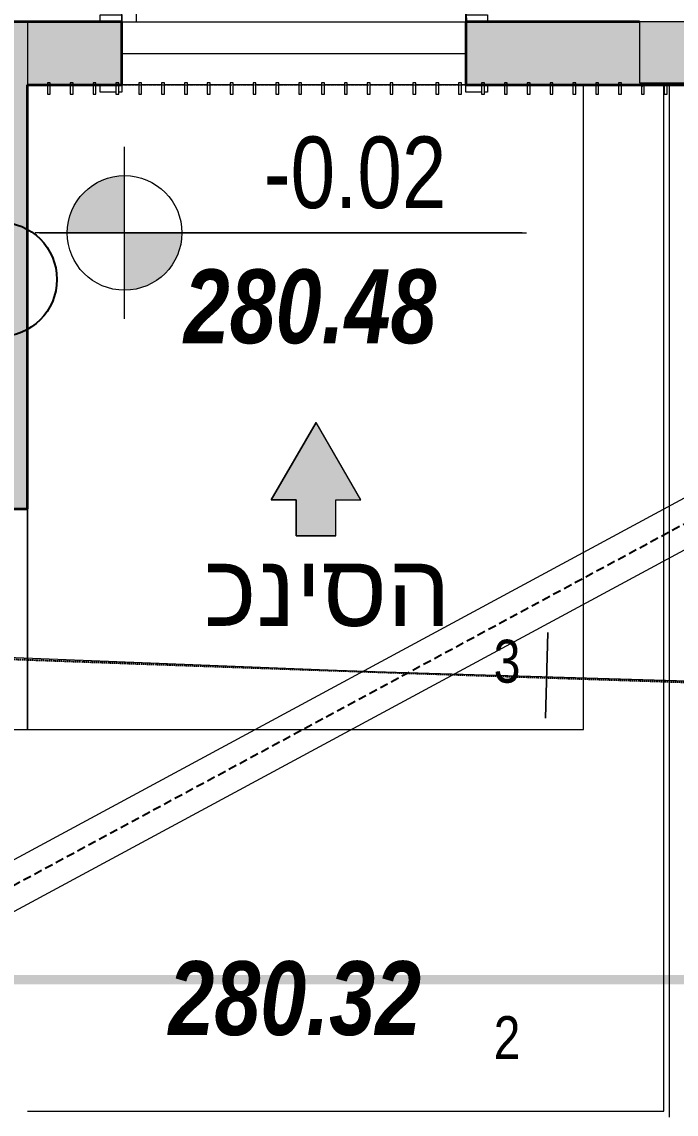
# Model space of a CAD drawing. Header units: centimetres. Extents: x 14435 to 32127, y -4289 to 2500.
# Drawn here: x 26946.6 to 27174.9, y -1762.2 to -1380.8 of the extents above; entities that cross this region are included whole.
import ezdxf
from ezdxf import colors
from ezdxf.entities.mleader import LeaderData, LeaderLine
from ezdxf.enums import TextEntityAlignment as Align
from ezdxf.lldxf.tags import DXFTag
from ezdxf.math import Vec2, Vec3

# ---------------------------------------------------------------- set-up
doc = ezdxf.new("R2010")
doc.units = ezdxf.units.CM
for name, pattern in [('Dash Tiny', [0.12, 0.06, -0.06]), ('Hidden', [0.714375, 0.47625, -0.238125]), ('Hidden2', [0.3, 0.2, -0.1])]:
    doc.linetypes.add(name, pattern=pattern)
for name, color, linetype, lineweight in [('A-ANNO-NOTE', 7, 'Continuous', 5), ('A-DETL', 7, 'Continuous', 5), ('A-DOOR', 7, 'Continuous', 13), ('A-DOOR-FRAM', 7, 'Continuous', 13), ('A-FLOR', 7, 'Continuous', 13), ('A-GLAZ-CWMG', 7, 'Continuous', 5), ('A-WALL', 7, 'Continuous', 13), ('A-WALL-PATT', 7, 'Continuous', 35), ('G-ANNO-DIMS', 7, 'Continuous', 5), ('G-ANNO-TEXT', 7, 'Continuous', 5), ('I-WALL', 7, 'Continuous', 13), ('S-STRS', 7, 'Continuous', 13)]:
    doc.layers.add(name, color=color, linetype=linetype, lineweight=lineweight)
for name, color, linetype in [('biov 110', 252, 'Continuous'), ('biov center', 130, 'Hidden'), ('cold water', 150, 'Continuous'), ('num of plumbing', 250, 'Continuous')]:
    doc.layers.add(name, color=color, linetype=linetype)
for name, color, linetype, lineweight, true_color in [('PDF_0-BOUNDARY-BUILDING', 240, 'Continuous', 5, 0xff003f), ('PDF_C1660_0_1', 3, 'Continuous', 5, 0x00ff00), ('מפת מדידה_dwg', 8, 'Continuous', 5, 0x767676)]:
    doc.layers.add(name, color=color, linetype=linetype, lineweight=lineweight, true_color=true_color)
doc.styles.add('Arial_11', font='arial.ttf', dxfattribs={"width": 0.8, "height": 15})
doc.styles.add('Arial_13', font='arial.ttf', dxfattribs={"width": 0.8, "height": 25})
doc.styles.add('Arial_16', font='arial.ttf', dxfattribs={"height": 0.25})
doc.styles.add('Arial_B_I', font='arialbi.ttf', dxfattribs={"width": 0.8, "height": 25.793651})
tags = doc.linetypes.add('WATER', pattern='A,7.5,-1.155096,["Water",Standard,S=1.5,R=0,X=0,Y=-0.35773],-8.414339,7.5', length=24.569435).pattern_tags.tags
tags[6] = DXFTag(74, 10)

# ---------------------------------------------------------------- blocks, each defined once
blk = doc.blocks.new('דלת חד כנפית - דלת כניסה קו 0-904220-קרקע פיתוח')
at = {"layer": 'A-DOOR'}
for p, q in [((54.9, -11), (54.9, -131.06)), ((60, -11), (54.9, -11)), ((60, -11), (60, -131.06)), ((60, -131.06), (54.9, -131.06))]:
    blk.add_line(p, q, dxfattribs=at)
at = {"layer": 'A-DOOR', "lineweight": 25}
blk.add_arc((60, -11), 120.17, 180, 267.5676, dxfattribs=at)
at = {"layer": 'A-DOOR-FRAM'}
for p, q in [((-67.6, 11), (-67.6, 13.5)), ((-67.6, 13.5), (-66.45, 13.5)), ((-65.45, 13.5), (-60, 13.5)), ((-60, 13.5), (-60, 11)), ((60, 11), (60, 13.5)), ((60, 13.5), (61.11, 13.5)), ((62.11, 13.5), (67.6, 13.5)), ((67.6, 13.5), (67.6, 11)), ((-67.6, -13.5), (-67.6, -11)), ((-60, -11), (-60, -13.5)), ((60, -13.5), (60, -11)), ((67.6, -11), (67.6, -13.5)), ((-60, -13.5), (-67.6, -13.5)), ((67.6, -13.5), (60, -13.5))]:
    blk.add_line(p, q, dxfattribs=at)
blk = doc.blocks.new('Rectangular Mullion - פרופיל מרובע 4_1-1043214-קרקע פיתוח')
at = {"layer": 'A-GLAZ-CWMG', "lineweight": 13}
for p, q in [((-0.5, 2), (0.5, 2)), ((-0.5, -2), (-0.5, 2)), ((0.5, 2), (0.5, -2)), ((0.5, -2), (-0.5, -2))]:
    blk.add_line(p, q, dxfattribs=at)
blk = doc.blocks.new('Rectangular Mullion - פרופיל מרובע 4_1-V24-קרקע פיתוח')
at = {"layer": 'A-GLAZ-CWMG', "true_color": 0x008000}
h = blk.add_hatch(dxfattribs=at)
h.set_pattern_fill('FP_16', color=96, style=0, pattern_type=2)
h.set_pattern_definition([(315, (-479.12, -2940.255), (25.1447, 25.1447), []), (315, (-479.12, -2978.355), (25.1447, 25.1447), [])])
h.paths.add_polyline_path([(0.5, 2), (0.5, -1.28), (-0.5, -1.28), (-0.5, 2)], flags=0)
at = {"layer": 'A-GLAZ-CWMG', "lineweight": 13}
for p, q in [((-0.5, 2), (0.5, 2)), ((-0.5, -2), (-0.5, 2)), ((0.5, 2), (0.5, -2)), ((0.5, -2), (-0.5, -2))]:
    blk.add_line(p, q, dxfattribs=at)
blk = doc.blocks.new('Rectangular Mullion - פרופיל מרובע 4_1-V25-קרקע פיתוח')
at = {"layer": 'A-GLAZ-CWMG', "lineweight": 13}
for p, q in [((-0.5, 2), (0.5, 2)), ((-0.5, -2), (-0.5, 2)), ((0.5, 2), (0.5, -2)), ((0.5, -2), (-0.5, -2))]:
    blk.add_line(p, q, dxfattribs=at)
blk = doc.blocks.new('Rectangular Mullion - פרופיל מרובע 4_1-V26-קרקע פיתוח')
at = {"layer": 'A-GLAZ-CWMG', "lineweight": 13}
for p, q in [((-0.5, 2), (0.5, 2)), ((-0.5, -2), (-0.5, 2)), ((0.5, 2), (0.5, -2)), ((0.5, -2), (-0.5, -2))]:
    blk.add_line(p, q, dxfattribs=at)
blk = doc.blocks.new('Rectangular Mullion - פרופיל מרובע 4_1-V27-קרקע פיתוח')
at = {"layer": 'A-GLAZ-CWMG', "lineweight": 13}
for p, q in [((-0.5, 2), (0.5, 2)), ((-0.5, -2), (-0.5, 2)), ((0.5, 2), (0.5, -2)), ((0.5, -2), (-0.5, -2))]:
    blk.add_line(p, q, dxfattribs=at)
blk = doc.blocks.new('Rectangular Mullion - פרופיל מרובע 4_1-V28-קרקע פיתוח')
at = {"layer": 'A-GLAZ-CWMG', "lineweight": 13}
for p, q in [((-0.5, 2), (0.5, 2)), ((-0.5, -2), (-0.5, 2)), ((0.5, 2), (0.5, -2)), ((0.5, -2), (-0.5, -2))]:
    blk.add_line(p, q, dxfattribs=at)
blk = doc.blocks.new('Rectangular Mullion - פרופיל מרובע 4_1-V29-קרקע פיתוח')
at = {"layer": 'A-GLAZ-CWMG', "lineweight": 13}
for p, q in [((-0.5, 2), (0.5, 2)), ((-0.5, -2), (-0.5, 2)), ((0.5, 2), (0.5, -2)), ((0.5, -2), (-0.5, -2))]:
    blk.add_line(p, q, dxfattribs=at)
blk = doc.blocks.new('Rectangular Mullion - פרופיל מרובע 4_1-V30-קרקע פיתוח')
at = {"layer": 'A-GLAZ-CWMG', "lineweight": 13}
for p, q in [((-0.5, 2), (0.5, 2)), ((-0.5, -2), (-0.5, 2)), ((0.5, 2), (0.5, -2)), ((0.5, -2), (-0.5, -2))]:
    blk.add_line(p, q, dxfattribs=at)
blk = doc.blocks.new('Rectangular Mullion - פרופיל מרובע 4_1-V31-קרקע פיתוח')
at = {"layer": 'A-GLAZ-CWMG', "lineweight": 13}
for p, q in [((-0.5, 2), (0.5, 2)), ((-0.5, -2), (-0.5, 2)), ((0.5, 2), (0.5, -2)), ((0.5, -2), (-0.5, -2))]:
    blk.add_line(p, q, dxfattribs=at)
blk = doc.blocks.new('Rectangular Mullion - פרופיל מרובע 4_1-V32-קרקע פיתוח')
at = {"layer": 'A-GLAZ-CWMG', "true_color": 0x008000}
h = blk.add_hatch(dxfattribs=at)
h.set_pattern_fill('FP_17', color=96, style=0, pattern_type=2)
h.set_pattern_definition([(315, (-542.9, -2940.255), (25.1447, 25.1447), []), (315, (-542.9, -2978.355), (25.1447, 25.1447), [])])
h.paths.add_polyline_path([(0.5, 2), (0.5, -2), (-0.5, -1.95), (-0.5, 2)], flags=0)
at = {"layer": 'A-GLAZ-CWMG', "lineweight": 13}
for p, q in [((-0.5, 2), (0.5, 2)), ((-0.5, -2), (-0.5, 2)), ((0.5, 2), (0.5, -2)), ((0.5, -2), (-0.5, -2))]:
    blk.add_line(p, q, dxfattribs=at)
blk = doc.blocks.new('Rectangular Mullion - פרופיל מרובע 4_1-V33-קרקע פיתוח')
at = {"layer": 'A-GLAZ-CWMG', "lineweight": 13}
for p, q in [((-0.5, 2), (0.5, 2)), ((-0.5, -2), (-0.5, 2)), ((0.5, 2), (0.5, -2)), ((0.5, -2), (-0.5, -2))]:
    blk.add_line(p, q, dxfattribs=at)
blk = doc.blocks.new('Rectangular Mullion - פרופיל מרובע 4_1-V34-קרקע פיתוח')
at = {"layer": 'A-GLAZ-CWMG', "lineweight": 13}
for p, q in [((-0.5, 2), (0.5, 2)), ((-0.5, -2), (-0.5, 2)), ((0.5, 2), (0.5, -2)), ((0.5, -2), (-0.5, -2))]:
    blk.add_line(p, q, dxfattribs=at)
blk = doc.blocks.new('Rectangular Mullion - פרופיל מרובע 4_1-V35-קרקע פיתוח')
at = {"layer": 'A-GLAZ-CWMG', "lineweight": 13}
for p, q in [((-0.5, 2), (0.5, 2)), ((-0.5, -2), (-0.5, 2)), ((0.5, 2), (0.5, -2)), ((0.5, -2), (-0.5, -2))]:
    blk.add_line(p, q, dxfattribs=at)
blk = doc.blocks.new('Rectangular Mullion - פרופיל מרובע 4_1-V36-קרקע פיתוח')
at = {"layer": 'A-GLAZ-CWMG', "lineweight": 13}
for p, q in [((-0.5, 2), (0.5, 2)), ((-0.5, -2), (-0.5, 2)), ((0.5, 2), (0.5, -2)), ((0.5, -2), (-0.5, -2))]:
    blk.add_line(p, q, dxfattribs=at)
blk = doc.blocks.new('Rectangular Mullion - פרופיל מרובע 4_1-V37-קרקע פיתוח')
at = {"layer": 'A-GLAZ-CWMG', "lineweight": 13}
for p, q in [((-0.5, 2), (0.5, 2)), ((-0.5, -2), (-0.5, 2)), ((0.5, 2), (0.5, -2)), ((0.5, -2), (-0.5, -2))]:
    blk.add_line(p, q, dxfattribs=at)
blk = doc.blocks.new('Rectangular Mullion - פרופיל מרובע 4_1-V38-קרקע פיתוח')
at = {"layer": 'A-GLAZ-CWMG', "true_color": 0x008000}
h = blk.add_hatch(dxfattribs=at)
h.set_pattern_fill('FP_18', color=96, style=0, pattern_type=2)
h.set_pattern_definition([(315, (-590.734, -2940.255), (25.1447, 25.1447), []), (315, (-590.734, -2978.355), (25.1447, 25.1447), [])])
h.paths.add_polyline_path([(0.5, 2), (0.5, -2), (-0.5, -2), (-0.5, 2)], flags=0)
at = {"layer": 'A-GLAZ-CWMG', "lineweight": 13}
for p, q in [((-0.5, 2), (0.5, 2)), ((-0.5, -2), (-0.5, 2)), ((0.5, 2), (0.5, -2)), ((0.5, -2), (-0.5, -2))]:
    blk.add_line(p, q, dxfattribs=at)
blk = doc.blocks.new('Rectangular Mullion - פרופיל מרובע 4_1-V39-קרקע פיתוח')
at = {"layer": 'A-GLAZ-CWMG', "lineweight": 13}
for p, q in [((-0.5, 2), (0.5, 2)), ((-0.5, -2), (-0.5, 2)), ((0.5, 2), (0.5, -2)), ((0.5, -2), (-0.5, -2))]:
    blk.add_line(p, q, dxfattribs=at)
blk = doc.blocks.new('Rectangular Mullion - פרופיל מרובע 4_1-V40-קרקע פיתוח')
at = {"layer": 'A-GLAZ-CWMG', "lineweight": 13}
for p, q in [((-0.5, 2), (0.5, 2)), ((-0.5, -2), (-0.5, 2)), ((0.5, 2), (0.5, -2)), ((0.5, -2), (-0.5, -2))]:
    blk.add_line(p, q, dxfattribs=at)
blk = doc.blocks.new('Rectangular Mullion - פרופיל מרובע 4_1-V41-קרקע פיתוח')
at = {"layer": 'A-GLAZ-CWMG', "lineweight": 13}
for p, q in [((-0.5, 2), (0.5, 2)), ((-0.5, -2), (-0.5, 2)), ((0.5, 2), (0.5, -2)), ((0.5, -2), (-0.5, -2))]:
    blk.add_line(p, q, dxfattribs=at)
blk = doc.blocks.new('Rectangular Mullion - פרופיל מרובע 4_1-V42-קרקע פיתוח')
at = {"layer": 'A-GLAZ-CWMG', "lineweight": 13}
for p, q in [((-0.5, 2), (0.5, 2)), ((-0.5, -2), (-0.5, 2)), ((0.5, 2), (0.5, -2)), ((0.5, -2), (-0.5, -2))]:
    blk.add_line(p, q, dxfattribs=at)
blk = doc.blocks.new('Rectangular Mullion - פרופיל מרובע 4_1-V43-קרקע פיתוח')
at = {"layer": 'A-GLAZ-CWMG', "true_color": 0x008000}
h = blk.add_hatch(dxfattribs=at)
h.set_pattern_fill('FP_19', color=96, style=0, pattern_type=2)
h.set_pattern_definition([(315, (-630.596, -2940.255), (25.1447, 25.1447), []), (315, (-630.596, -2978.355), (25.1447, 25.1447), [])])
h.paths.add_polyline_path([(0.5, 2), (0.5, -1.28), (-0.5, -1.28), (-0.5, 2)], flags=0)
at = {"layer": 'A-GLAZ-CWMG', "lineweight": 13}
for p, q in [((-0.5, 2), (0.5, 2)), ((-0.5, -2), (-0.5, 2)), ((0.5, 2), (0.5, -2)), ((0.5, -2), (-0.5, -2))]:
    blk.add_line(p, q, dxfattribs=at)
blk = doc.blocks.new('Rectangular Mullion - פרופיל מרובע 4_1-V44-קרקע פיתוח')
at = {"layer": 'A-GLAZ-CWMG', "lineweight": 13}
for p, q in [((-0.5, 2), (0.5, 2)), ((-0.5, -2), (-0.5, 2)), ((0.5, 2), (0.5, -2)), ((0.5, -2), (-0.5, -2))]:
    blk.add_line(p, q, dxfattribs=at)
blk = doc.blocks.new('Rectangular Mullion - פרופיל מרובע 4_1-V45-קרקע פיתוח')
at = {"layer": 'A-GLAZ-CWMG', "lineweight": 13}
for p, q in [((-0.5, 2), (0.5, 2)), ((-0.5, -2), (-0.5, 2)), ((0.5, 2), (0.5, -2)), ((0.5, -2), (-0.5, -2))]:
    blk.add_line(p, q, dxfattribs=at)
blk = doc.blocks.new('Rectangular Mullion - פרופיל מרובע 4_1-V46-קרקע פיתוח')
at = {"layer": 'A-GLAZ-CWMG', "lineweight": 13}
for p, q in [((-0.5, 2), (0.5, 2)), ((-0.5, -2), (-0.5, 2)), ((0.5, 2), (0.5, -2)), ((0.5, -2), (-0.5, -2))]:
    blk.add_line(p, q, dxfattribs=at)
blk = doc.blocks.new('Rectangular Mullion - פרופיל מרובע 4_1-V47-קרקע פיתוח')
at = {"layer": 'A-GLAZ-CWMG', "lineweight": 13}
for p, q in [((-0.5, 2), (0.5, 2)), ((-0.5, -2), (-0.5, 2)), ((0.5, 2), (0.5, -2)), ((0.5, -2), (-0.5, -2))]:
    blk.add_line(p, q, dxfattribs=at)
blk = doc.blocks.new('Rectangular Mullion - פרופיל מרובע 4_1-V48-קרקע פיתוח')
at = {"layer": 'A-GLAZ-CWMG', "lineweight": 13}
for p, q in [((-0.5, 2), (0.5, 2)), ((-0.5, -2), (-0.5, 2)), ((0.5, 2), (0.5, -2)), ((0.5, -2), (-0.5, -2))]:
    blk.add_line(p, q, dxfattribs=at)
blk = doc.blocks.new('Rectangular Mullion - פרופיל מרובע 4_1-V49-קרקע פיתוח')
at = {"layer": 'A-GLAZ-CWMG', "true_color": 0x008000}
h = blk.add_hatch(dxfattribs=at)
h.set_pattern_fill('FP_20', color=96, style=0, pattern_type=2)
h.set_pattern_definition([(315, (-678.43, -2940.255), (25.1447, 25.1447), []), (315, (-678.43, -2978.355), (25.1447, 25.1447), [])])
h.paths.add_polyline_path([(-0.5, 2), (0.5, 2), (0.5, -1.28), (-0.5, -1.28)], flags=0)
at = {"layer": 'A-GLAZ-CWMG', "lineweight": 13}
for p, q in [((-0.5, 2), (0.5, 2)), ((-0.5, -2), (-0.5, 2)), ((0.5, 2), (0.5, -2))]:
    blk.add_line(p, q, dxfattribs=at)
blk = doc.blocks.new('Rectangular Mullion - פרופיל מרובע 4_1-V50-קרקע פיתוח')
at = {"layer": 'A-GLAZ-CWMG', "lineweight": 13}
for p, q in [((-0.5, 2), (0.5, 2)), ((-0.5, -2), (-0.5, 2)), ((0.5, 2), (0.5, -2))]:
    blk.add_line(p, q, dxfattribs=at)
blk = doc.blocks.new('מפת מדידה_dwg-896485-קרקע פיתוח')
at = {"layer": 'PDF_0-BOUNDARY-BUILDING', "color": 231, "true_color": 0xffaabf, "flags": 128}
blk.add_lwpolyline([(31717.4, 23475.78), (31705.76, 23448.27)], close=True, dxfattribs=at)
at = {"layer": 'PDF_C1660_0_1', "color": 9, "lineweight": 13, "true_color": 0xe1aab7, "flags": 128}
blk.add_lwpolyline([(31975.06, 24912.77), (32581.2, 24734.11), (32150.39, 23274.85), (31652.01, 23486.75), (31211.2, 23679.28), (30771.44, 23876.01), (30636.11, 23938.15), (31134.72, 25299.11), (31975.07, 24912.79)], dxfattribs=at)
blk = doc.blocks.new('Spot Elevations - ISH PLAN-38599-קרקע פיתוח')
at = {"layer": 'G-ANNO-DIMS'}
h = blk.add_hatch(color=256, dxfattribs=at)
edge = h.paths.add_edge_path(flags=0)
edge.add_line((0, 0), (-0.2, 0))
edge.add_arc((0, 0), 0.2, 90, 180, ccw=False)
edge.add_line((0, 0.2), (0, 0))
h = blk.add_hatch(color=256, dxfattribs=at)
edge = h.paths.add_edge_path(flags=0)
edge.add_line((0, 0), (0.2, 0))
edge.add_arc((0, 0), 0.2, 270, 360, ccw=False)
edge.add_line((0, -0.2), (0, 0))
for p, q in [((0, -0.3), (0, 0.3)), ((1.3876, 0), (-0.3124, 0)), ((-0.297, 0), (1.403, 0))]:
    blk.add_line(p, q, dxfattribs=at)
blk.add_circle((0, 0), 0.2, dxfattribs=at)
blk = doc.blocks.new('חץ כניסה - חץ כניסה-365124-קרקע פיתוח')
at = {"layer": 'A-ANNO-NOTE'}
blk.add_hatch(color=256, dxfattribs=at).paths.add_polyline_path([(0, 0), (0.1562, -0.2706), (0.0687, -0.2706), (0.0687, -0.3956), (-0.0688, -0.3956), (-0.0688, -0.2706), (-0.1563, -0.2706)], flags=0)
for p, q in [((-0.1563, -0.2706), (0, 0)), ((0, 0), (-0.1563, -0.2706)), ((0.1562, -0.2706), (0, 0)), ((0.1562, -0.2706), (0, 0)), ((-0.0688, -0.2706), (-0.1563, -0.2706)), ((-0.1563, -0.2706), (-0.0688, -0.2706)), ((-0.0688, -0.3956), (-0.0688, -0.2706)), ((-0.0688, -0.2706), (-0.0688, -0.3956)), ((0.0687, -0.2706), (0.1562, -0.2706)), ((0.0687, -0.3956), (0.0687, -0.2706)), ((0.0687, -0.3956), (0.0687, -0.2706)), ((0.0687, -0.2706), (0.1562, -0.2706)), ((0.0687, -0.3956), (-0.0688, -0.3956)), ((-0.0688, -0.3956), (0.0687, -0.3956))]:
    blk.add_line(p, q, dxfattribs=at)
at = {"layer": 'A-ANNO-NOTE', "insert": (-0.3902, -0.4605), "char_height": 0.25, "width": 0.945991, "attachment_point": 1, "style": 'Arial_16'}
blk.add_mtext('כניסה', dxfattribs=at)
blk = doc.blocks.new('pituah')
at = {"layer": 'A-WALL-PATT', "lineweight": 13, "true_color": 0x636466}
h = blk.add_hatch(color=251, dxfattribs=at)
h.paths.add_polyline_path([(59352.72, -12628.27), (59367.64, -12628.27), (59367.64, -12545.55), (59346.76, -12545.55), (59346.76, -12628.27), (59351.78, -12628.27)], flags=0)
h.paths.add_polyline_path([(58657.74, -12627.62), (58668.74, -12627.62), (58668.74, -12580.05), (58646.74, -12580.05), (58646.74, -12627.62)], flags=0)
h.paths.add_polyline_path([(59913.83, -12487.06), (59924.36, -12487.06), (59924.36, -12465.77), (59884.36, -12465.77), (59884.36, -12487.06), (59912.08, -12487.06)], flags=0)
h.paths.add_polyline_path([(60225.49, -12336.77), (60255.33, -12336.77), (60255.33, -12296.77), (60225.49, -12296.77), (60225.49, -12314.77)], flags=0)
h.paths.add_polyline_path([(59902.83, -12336.77), (59942.83, -12336.77), (59942.83, -12314.77), (59902.83, -12314.77), (59902.83, -12324.77)], flags=0)
h.paths.add_polyline_path([(58711.76, -12112.7), (58714.27, -12112.7), (58714.27, -12090.7), (58646.74, -12090.7), (58646.74, -12112.7), (58668.74, -12112.7)], flags=0)
h.paths.add_polyline_path([(58649.61, -11754.78), (58649.61, -11714.78), (58627.61, -11714.78), (58627.61, -11754.78)], flags=0)
h.paths.add_polyline_path([(60225.49, -11563.17), (60255.49, -11563.17), (60255.49, -11510.78), (60225.49, -11510.78), (60225.49, -11540.78)], flags=0)
h.paths.add_polyline_path([(59532.71, -11540.78), (59620.54, -11540.78), (59620.54, -11510.78), (59532.71, -11510.78), (59532.71, -11539.78)], flags=0)
h.paths.add_polyline_path([(59254.45, -11540.78), (59254.45, -11494.78), (59224.45, -11494.78), (59224.45, -11540.78), (59249.39, -11540.78)], flags=0)
h.paths.add_polyline_path([(58637.96, -11221.15), (58646.76, -11221.15), (58646.76, -11180.78), (58626.76, -11180.78), (58626.76, -11221.15), (58627.61, -11221.15)], flags=0)
blk.add_hatch(color=251, dxfattribs=at).paths.add_polyline_path([(59670.74, -12605.77), (59670.74, -12465.77), (59648.74, -12465.77), (59648.74, -12605.77)], flags=0)
at = {"layer": 'A-WALL-PATT', "lineweight": 13, "true_color": 0xc7c8ca}
h = blk.add_hatch(color=9, dxfattribs=at)
h.paths.add_polyline_path([(59912.08, -12487.77), (59924.83, -12487.77), (59924.83, -12465.77), (59924.36, -12465.77), (59924.36, -12487.06), (59884.36, -12487.06), (59884.36, -12465.77), (59823.74, -12465.77), (59823.74, -12487.77), (59894.83, -12487.77)], flags=0)
h.paths.add_polyline_path([(59703.74, -12487.77), (59703.74, -12465.77), (59670.74, -12465.77), (59670.76, -12487.77), (59671.83, -12487.77)], flags=0)
at = {"layer": 'A-WALL-PATT', "lineweight": 13, "true_color": 0x636466}
h = blk.add_hatch(color=251, dxfattribs=at)
h.paths.add_polyline_path([(59628.74, -12635.77), (59670.74, -12635.77), (59670.74, -12605.77), (59625.74, -12605.77), (59625.74, -12635.77)], flags=0)
h.paths.add_polyline_path([(59497.74, -12635.77), (59500.74, -12635.77), (59500.74, -12605.77), (59464.86, -12605.77), (59464.86, -12635.77), (59472.05, -12635.77)], flags=0)
at = {"layer": 'A-DETL'}
for p, q in [((59924.36, -12465.77), (59884.36, -12465.77)), ((59884.36, -12465.77), (59884.36, -12487.06)), ((59884.36, -12487.06), (59924.36, -12487.06))]:
    blk.add_line(p, q, dxfattribs=at)
at = {"layer": 'A-DETL', "linetype": 'Dash Tiny'}
for p, q in [((59670.74, -12600.77), (59670.74, -12487.77)), ((59670.74, -12487.77), (59924.83, -12487.77)), ((59444.66, -12635.77), (59670.76, -12635.77))]:
    blk.add_line(p, q, dxfattribs=at)
at = {"layer": 'A-DETL', "color": 1, "linetype": 'Hidden', "lineweight": 25, "true_color": 0xff0000}
blk.add_arc((61488.95, 37231.39), 49952.94, 266.77296, 268.669154, dxfattribs=at)
at = {"layer": 'A-FLOR'}
for p, q in [((59703.74, -12476.77), (59823.74, -12476.77)), ((59864.83, -12712.77), (59864.83, -12487.77)), ((59670.76, -12712.77), (59670.76, -12627.77)), ((59670.74, -12635.77), (59670.74, -12712.77)), ((59444.76, -12712.77), (59864.83, -12712.77))]:
    blk.add_line(p, q, dxfattribs=at)
at = {"layer": 'A-WALL', "lineweight": 35}
for p, q in [((59670.74, -12465.77), (59648.74, -12465.77)), ((59670.74, -12635.77), (59670.74, -12487.77)), ((59625.74, -12635.77), (59670.74, -12635.77))]:
    blk.add_line(p, q, dxfattribs=at)
at = {"layer": 'A-WALL'}
blk.add_line((59670.74, -12465.77), (59670.74, -12487.77), dxfattribs=at)
at = {"layer": 'I-WALL', "lineweight": 35}
for p, q in [((59703.74, -12465.77), (59670.74, -12465.77)), ((59703.74, -12487.77), (59703.74, -12465.77)), ((59884.36, -12465.77), (59823.74, -12465.77)), ((59823.74, -12465.77), (59823.74, -12487.77)), ((59670.74, -12487.77), (59703.74, -12487.77)), ((59823.74, -12487.77), (59924.83, -12487.77))]:
    blk.add_line(p, q, dxfattribs=at)
at = {"layer": 'I-WALL'}
for p, q in [((59703.74, -12465.77), (59823.74, -12465.77)), ((59709.6, -12487.77), (59703.74, -12487.77)), ((59717.58, -12487.77), (59710.6, -12487.77)), ((59725.55, -12487.77), (59718.58, -12487.77)), ((59733.52, -12487.77), (59726.55, -12487.77)), ((59741.49, -12487.77), (59734.52, -12487.77)), ((59749.47, -12487.77), (59742.49, -12487.77)), ((59757.44, -12487.77), (59750.47, -12487.77)), ((59765.41, -12487.77), (59758.44, -12487.77)), ((59773.38, -12487.77), (59766.41, -12487.77)), ((59781.36, -12487.77), (59774.38, -12487.77)), ((59789.33, -12487.77), (59782.36, -12487.77)), ((59797.3, -12487.77), (59790.33, -12487.77)), ((59805.27, -12487.77), (59798.3, -12487.77)), ((59813.25, -12487.77), (59806.27, -12487.77)), ((59821.22, -12487.77), (59814.25, -12487.77)), ((59823.74, -12487.77), (59822.22, -12487.77))]:
    blk.add_line(p, q, dxfattribs=at)
at = {"layer": 'S-STRS', "lineweight": 5}
for p, q in [((59864.83, -12712.77), (59864.83, -12487.77)), ((59892.83, -12846.09), (59892.83, -12487.77)), ((59670.74, -12712.77), (59864.83, -12712.77)), ((59670.74, -12846.09), (59892.83, -12846.09))]:
    blk.add_line(p, q, dxfattribs=at)
at = {"layer": 'S-STRS', "linetype": 'Hidden2', "lineweight": 5}
blk.add_line((59894.83, -12848.09), (59894.83, -12487.77), dxfattribs=at)
at = {"layer": 'A-ANNO-NOTE', "xscale": 100, "yscale": 100, "zscale": 100}
blk.add_blockref('חץ כניסה - חץ כניסה-365124-קרקע פיתוח', (59771.45, -12605.62), dxfattribs=at)
at = {"layer": 'A-DOOR', "rotation": 180}
blk.add_blockref('דלת חד כנפית - דלת כניסה קו 0-904220-קרקע פיתוח', (59763.74, -12476.77), dxfattribs=at)
at = {"layer": 'A-GLAZ-CWMG', "extrusion": (0, 0, -1), "rotation": 180}
for name, p in [('Rectangular Mullion - פרופיל מרובע 4_1-1043214-קרקע פיתוח', (-59678.21, -12489.06)), ('Rectangular Mullion - פרופיל מרובע 4_1-V24-קרקע פיתוח', (-59686.19, -12489.06)), ('Rectangular Mullion - פרופיל מרובע 4_1-V25-קרקע פיתוח', (-59694.16, -12489.06)), ('Rectangular Mullion - פרופיל מרובע 4_1-V26-קרקע פיתוח', (-59702.13, -12489.06)), ('Rectangular Mullion - פרופיל מרובע 4_1-V27-קרקע פיתוח', (-59710.1, -12489.06)), ('Rectangular Mullion - פרופיל מרובע 4_1-V28-קרקע פיתוח', (-59718.08, -12489.06)), ('Rectangular Mullion - פרופיל מרובע 4_1-V29-קרקע פיתוח', (-59726.05, -12489.06)), ('Rectangular Mullion - פרופיל מרובע 4_1-V30-קרקע פיתוח', (-59734.02, -12489.06)), ('Rectangular Mullion - פרופיל מרובע 4_1-V31-קרקע פיתוח', (-59741.99, -12489.06)), ('Rectangular Mullion - פרופיל מרובע 4_1-V32-קרקע פיתוח', (-59749.97, -12489.06)), ('Rectangular Mullion - פרופיל מרובע 4_1-V33-קרקע פיתוח', (-59757.94, -12489.06)), ('Rectangular Mullion - פרופיל מרובע 4_1-V34-קרקע פיתוח', (-59765.91, -12489.06)), ('Rectangular Mullion - פרופיל מרובע 4_1-V35-קרקע פיתוח', (-59773.88, -12489.06)), ('Rectangular Mullion - פרופיל מרובע 4_1-V36-קרקע פיתוח', (-59781.86, -12489.06)), ('Rectangular Mullion - פרופיל מרובע 4_1-V37-קרקע פיתוח', (-59789.83, -12489.06)), ('Rectangular Mullion - פרופיל מרובע 4_1-V38-קרקע פיתוח', (-59797.8, -12489.06)), ('Rectangular Mullion - פרופיל מרובע 4_1-V39-קרקע פיתוח', (-59805.77, -12489.06)), ('Rectangular Mullion - פרופיל מרובע 4_1-V40-קרקע פיתוח', (-59813.75, -12489.06)), ('Rectangular Mullion - פרופיל מרובע 4_1-V41-קרקע פיתוח', (-59821.72, -12489.06)), ('Rectangular Mullion - פרופיל מרובע 4_1-V42-קרקע פיתוח', (-59829.69, -12489.06)), ('Rectangular Mullion - פרופיל מרובע 4_1-V43-קרקע פיתוח', (-59837.66, -12489.06)), ('Rectangular Mullion - פרופיל מרובע 4_1-V44-קרקע פיתוח', (-59845.63, -12489.06)), ('Rectangular Mullion - פרופיל מרובע 4_1-V45-קרקע פיתוח', (-59853.61, -12489.06)), ('Rectangular Mullion - פרופיל מרובע 4_1-V46-קרקע פיתוח', (-59861.58, -12489.06)), ('Rectangular Mullion - פרופיל מרובע 4_1-V47-קרקע פיתוח', (-59869.55, -12489.06)), ('Rectangular Mullion - פרופיל מרובע 4_1-V48-קרקע פיתוח', (-59877.52, -12489.06)), ('Rectangular Mullion - פרופיל מרובע 4_1-V49-קרקע פיתוח', (-59885.5, -12489.06)), ('Rectangular Mullion - פרופיל מרובע 4_1-V50-קרקע פיתוח', (-59893.47, -12489.06))]:
    blk.add_blockref(name, p, dxfattribs=at)
at = {"layer": 'G-ANNO-DIMS', "xscale": 99.99999999999991, "yscale": 99.99999999999991, "zscale": 99.99999999999991}
blk.add_blockref('Spot Elevations - ISH PLAN-38599-קרקע פיתוח', (59704.64, -12539.45), dxfattribs=at)
at = {"layer": 'מפת מדידה_dwg', "color": 31, "true_color": 0xffbfaa, "rotation": 21.33280097992486}
blk.add_blockref('מפת מדידה_dwg-896485-קרקע פיתוח', (38848.27, -46084.56), dxfattribs=at)
at = {"layer": 'G-ANNO-DIMS', "attachment_point": 1, "line_spacing_factor": 0.941778}
for s, insert, char_height, width, style in [('-0.02', (59753.27, -12505.81), 25, 75.2945, 'Arial_13'), ('280.48', (59725.3, -12552.19), 25.794, 99.1684, 'Arial_B_I'), ('280.32', (59719.95, -12793.7), 25.794, 99.1684, 'Arial_B_I')]:
    blk.add_mtext(s, dxfattribs=dict(at, insert=insert, char_height=char_height, width=width, style=style))
at = {"layer": 'G-ANNO-TEXT', "char_height": 15, "width": 11.5443, "attachment_point": 1, "style": 'Arial_11'}
for s, insert in [('\\fArial|b0|i0|c177|p34|;\\W.8;3', (59833.45, -12681.47)), ('\\fArial|b0|i0|c177|p34|;\\W.8;2', (59833.45, -12812.88))]:
    blk.add_mtext(s, dxfattribs=dict(at, insert=insert))
blk = doc.blocks.new('*U747')
at = {"layer": 'biov 110', "color": 1, "lineweight": 15}
for p, q in [((5497, -364.77), (6668.91, -364.77)), ((5497, -380.77), (6668.91, -380.77))]:
    blk.add_line(p, q, dxfattribs=at)
at = {"layer": 'biov center', "color": 3, "ltscale": 6}
blk.add_lwpolyline([(5497, -372.77), (6668.91, -372.77)], dxfattribs=at)
blk = doc.blocks.new('_TagCircle - Metric')
at = {"color": 0, "linetype": 'ByBlock', "lineweight": -2, "transparency": 16777216}
blk.add_circle((0, 0), 4, dxfattribs=at)
at = {"color": 0, "transparency": 16777216}
blk.add_attdef('TAGNUMBER', text='', height=3, dxfattribs=at).set_placement((0, -1.5), align=Align.CENTER)

msp = doc.modelspace()

# ---------------------------------------------------------------- block references
msp.add_blockref('pituah', (-32722.21, 11084.93))

# ---------------------------------------------------------------- next in the draw order: linework, layer by layer
at = {"layer": 'cold water', "linetype": 'WATER', "lineweight": 15, "ltscale": 0.08, "const_width": 3.2}
msp.add_lwpolyline([(25852.92, -1715.2), (27772.99, -1715.2, 0.435947), (27872.72, -1607.84), (27772.73, -252.17)], format="xyb", dxfattribs=at)

# ---------------------------------------------------------------- next in the draw order: block references
at = {"layer": 'biov center', "lineweight": 0, "rotation": 208.3404321347298}
msp.add_blockref('*U747', (32779.67, 1041.74), dxfattribs=at)

# ---------------------------------------------------------------- next in the draw order: leaders
at = {"layer": 'num of plumbing', "lineweight": 13}
ml = msp.add_multileader_block('Standard', dxfattribs=at)
ml.set_content('_TagCircle - Metric', color=256, scale=5)
ml.set_attribute('TAGNUMBER', '5', width=0)
ml.set_leader_properties()
ml.build(insert=Vec2(0, 0))
ml.multileader.update_dxf_attribs({"text_right_attachment_type": 6, "dogleg_length": 0.36, "arrow_head_size": 15, "scale": 5})
ctx = ml.context
ctx.base_point, ctx.scale, ctx.char_height, ctx.arrow_head_size, ctx.landing_gap_size, ctx.plane_origin = Vec3(26918.82, -1470.75), 5, 0.9, 15, 0.45, Vec3(26636.44, -1436.38)
ctx.right_attachment = 6
notes = []
notes.append((ctx, [(1, (1, 1, 0), (26785.29, -1470.75), (1, 0), 133.53, [(0, [(26738.51, -1453.08)], 0, [])])]))
ctx.block.insert = Vec3(26938.82, -1470.75)
for ctx, leaders in notes:
    for number, flags, end, landing, length, lines in leaders:
        leader = LeaderData()
        leader.index, (leader.has_last_leader_line, leader.has_dogleg_vector, leader.attachment_direction) = number, flags
        leader.last_leader_point, leader.dogleg_vector, leader.dogleg_length = Vec3(end), Vec3(landing), length
        for number, points, colour, breaks in lines:
            line = LeaderLine()
            line.index, line.vertices, line.color, line.breaks = number, Vec3.list(points), colors.encode_raw_color(colour), breaks
            leader.lines.append(line)
        ctx.leaders.append(leader)

doc.saveas('drawing.dxf')
